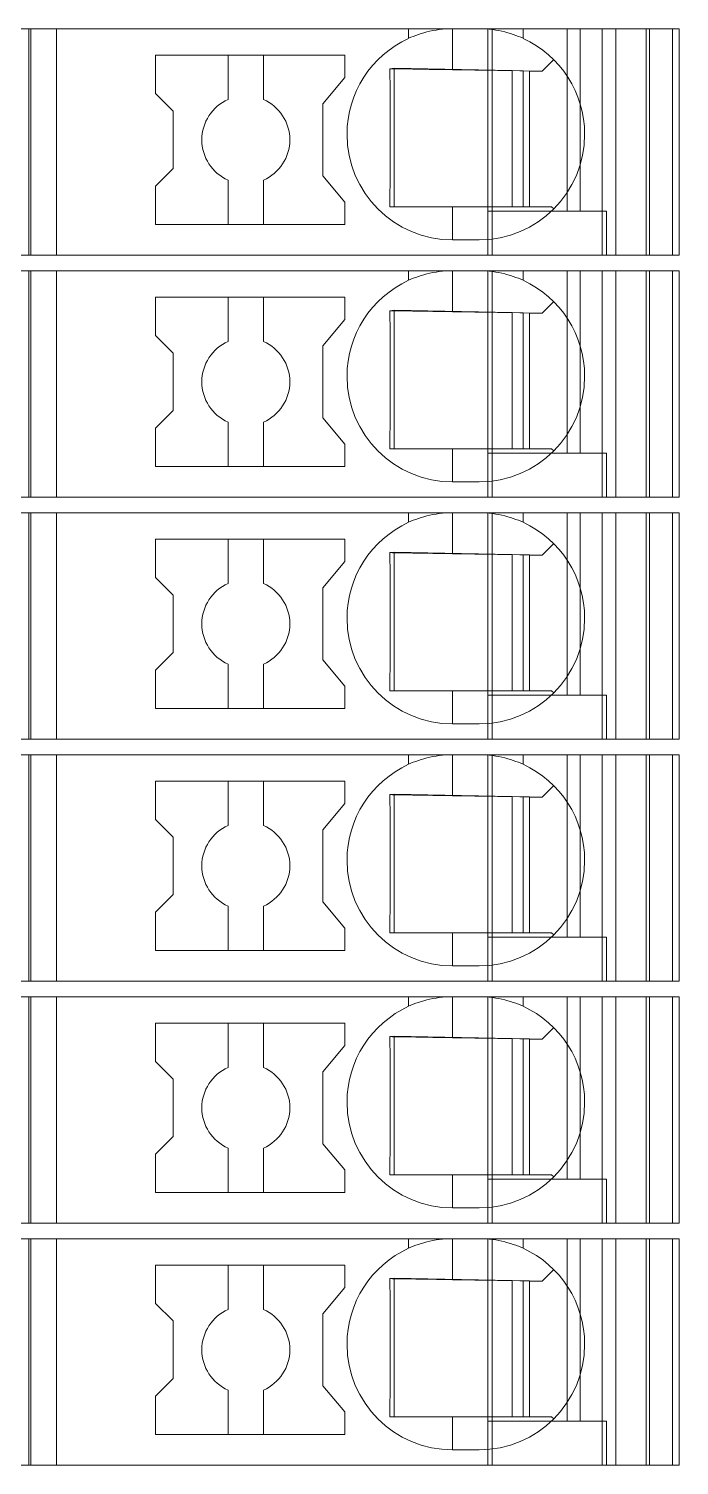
# Model space of a CAD drawing. Header units: millimetres. Extents: x 0 to 1680, y 0 to 1188.
# Drawn here: x 894.37 to 909.15, y 269.85 to 302.5 of the extents above; entities that cross this region are included whole.
import ezdxf
from ezdxf.enums import TextEntityAlignment as Align

# ---------------------------------------------------------------- set-up
doc = ezdxf.new("R2010")
doc.units = ezdxf.units.MM
for name, color, linetype, lineweight in [('EPLAN309', 5, 'Continuous', 5), ('EPLAN493', 5, 'Continuous', 5), ('MAIN-1', 7, 'Continuous', 5), ('MAIN-2', 7, 'Continuous', 5)]:
    doc.layers.add(name, color=color, linetype=linetype, lineweight=lineweight)
doc.styles.add('Tahoma', font='')
doc.styles.get('Tahoma').set_extended_font_data('Tahoma')

# ---------------------------------------------------------------- blocks, each defined once
blk = doc.blocks.new('EPLSYM_LibrarySPECIAL_Symbol12_Variant0_Placement8_18')
at = {"layer": 'EPLAN309', "lineweight": 13, "ltscale": 16}
blk.add_lwpolyline([(0, -5.15), (68.15, -5.15), (68.15, 0), (0, 0)], close=True, dxfattribs=at)
at = {"layer": 'EPLAN493', "color": 5, "style": 'Tahoma'}
blk.add_attdef('17_20450', text='', height=2.3478, dxfattribs=at).set_placement((0, -21.83478), align=Align.MIDDLE_RIGHT)
blk = doc.blocks.new('EPLSYM_LibrarySPECIAL_Symbol12_Variant0_Placement8_19')
at = {"layer": 'EPLAN309', "lineweight": 13, "ltscale": 16}
blk.add_lwpolyline([(0, -5.15), (68.15, -5.15), (68.15, 0), (0, 0)], close=True, dxfattribs=at)
at = {"layer": 'EPLAN493', "color": 5, "style": 'Tahoma'}
blk.add_attdef('17_20450', text='', height=2.3478, dxfattribs=at).set_placement((0, -21.83478), align=Align.MIDDLE_RIGHT)
blk = doc.blocks.new('EPLSYM_LibrarySPECIAL_Symbol12_Variant0_Placement8_20')
at = {"layer": 'EPLAN309', "lineweight": 13, "ltscale": 16}
blk.add_lwpolyline([(0, -5.15), (68.15, -5.15), (68.15, 0), (0, 0)], close=True, dxfattribs=at)
at = {"layer": 'EPLAN493', "color": 5, "style": 'Tahoma'}
blk.add_attdef('17_20450', text='', height=2.3478, dxfattribs=at).set_placement((0, -21.83478), align=Align.MIDDLE_RIGHT)
blk = doc.blocks.new('EPLSYM_LibrarySPECIAL_Symbol12_Variant0_Placement8_21')
at = {"layer": 'EPLAN309', "lineweight": 13, "ltscale": 16}
blk.add_lwpolyline([(0, -5.15), (68.15, -5.15), (68.15, 0), (0, 0)], close=True, dxfattribs=at)
at = {"layer": 'EPLAN493', "color": 5, "style": 'Tahoma'}
blk.add_attdef('17_20450', text='', height=2.3478, dxfattribs=at).set_placement((0, -21.83478), align=Align.MIDDLE_RIGHT)
blk = doc.blocks.new('EPLSYM_LibrarySPECIAL_Symbol12_Variant0_Placement8_22')
at = {"layer": 'EPLAN309', "lineweight": 13, "ltscale": 16}
blk.add_lwpolyline([(0, -5.15), (68.15, -5.15), (68.15, 0), (0, 0)], close=True, dxfattribs=at)
at = {"layer": 'EPLAN493', "color": 5, "style": 'Tahoma'}
blk.add_attdef('17_20450', text='', height=2.3478, dxfattribs=at).set_placement((0, -21.83478), align=Align.MIDDLE_RIGHT)
blk = doc.blocks.new('EPLSYM_LibrarySPECIAL_Symbol12_Variant0_Placement8_23')
at = {"layer": 'EPLAN309', "lineweight": 13, "ltscale": 16}
blk.add_lwpolyline([(0, -5.15), (68.15, -5.15), (68.15, 0), (0, 0)], close=True, dxfattribs=at)
at = {"layer": 'EPLAN493', "color": 5, "style": 'Tahoma'}
blk.add_attdef('17_20450', text='', height=2.3478, dxfattribs=at).set_placement((0, -21.83478), align=Align.MIDDLE_RIGHT)

msp = doc.modelspace()

# ---------------------------------------------------------------- linework, layer by layer
at = {"layer": 'MAIN-1'}
for p, q in [((895, 302.5), (894.367, 302.5)), ((894.367, 297.35), (894.367, 302.5)), ((895, 302.5), (903, 302.5)), ((895, 297.35), (895, 302.5)), ((903, 302.5), (904, 302.5)), ((903, 302.282), (903, 302.5)), ((903.163, 302.349), (903.106, 302.327)), ((903.222, 302.37), (903.163, 302.349)), ((903.283, 302.39), (903.222, 302.37)), ((903.347, 302.409), (903.283, 302.39)), ((903.413, 302.427), (903.347, 302.409)), ((903.481, 302.443), (903.413, 302.427)), ((903.551, 302.458), (903.481, 302.443)), ((903.622, 302.47), (903.551, 302.458)), ((903.696, 302.481), (903.622, 302.47)), ((903.771, 302.489), (903.696, 302.481)), ((903.847, 302.495), (903.771, 302.489)), ((903.923, 302.499), (903.847, 302.495)), ((904, 302.5), (903.923, 302.499)), ((904, 301.568), (904, 302.5)), ((904, 302.5), (904.6, 302.5)), ((904.6, 302.5), (904.677, 302.499)), ((905.6, 302.5), (904.6, 302.5)), ((904.677, 302.499), (904.753, 302.495)), ((904.753, 302.495), (904.829, 302.489)), ((904.829, 302.489), (904.904, 302.481)), ((904.904, 302.481), (904.978, 302.47)), ((904.978, 302.47), (905.049, 302.458)), ((905.049, 302.458), (905.119, 302.443)), ((905.119, 302.443), (905.187, 302.427)), ((905.187, 302.427), (905.253, 302.409)), ((905.253, 302.409), (905.317, 302.39)), ((905.317, 302.39), (905.378, 302.37)), ((905.378, 302.37), (905.437, 302.349)), ((905.437, 302.349), (905.494, 302.327)), ((905.6, 302.5), (909, 302.5)), ((905.6, 302.282), (905.6, 302.5)), ((909, 297.35), (909, 302.5)), ((903.052, 302.305), (903, 302.282)), ((903.106, 302.327), (903.052, 302.305)), ((905.494, 302.327), (905.548, 302.305)), ((905.548, 302.305), (905.6, 302.282)), ((897.25, 301.9), (897.25, 301.029)), ((897.25, 301.9), (901.55, 301.9)), ((898.9, 301.9), (898.9, 300.892)), ((899.7, 300.892), (899.7, 301.9)), ((901.55, 301.389), (901.55, 301.9)), ((906.033, 301.533), (906.297, 301.797)), ((901.05, 300.793), (901.55, 301.389)), ((902.574, 301.592), (902.574, 301.522)), ((902.635, 301.591), (902.574, 301.592)), ((902.574, 301.522), (902.575, 301.45)), ((902.575, 301.45), (902.576, 301.377)), ((902.576, 301.377), (902.577, 301.303)), ((902.696, 301.59), (902.635, 301.591)), ((902.671, 301.591), (902.671, 298.45)), ((902.759, 301.589), (902.696, 301.59)), ((902.822, 301.588), (902.759, 301.589)), ((902.887, 301.587), (902.822, 301.588)), ((902.953, 301.586), (902.887, 301.587)), ((903.021, 301.585), (902.953, 301.586)), ((903.09, 301.584), (903.021, 301.585)), ((903.16, 301.582), (903.09, 301.584)), ((903.233, 301.581), (903.16, 301.582)), ((903.307, 301.58), (903.233, 301.581)), ((903.385, 301.579), (903.307, 301.58)), ((903.464, 301.577), (903.385, 301.579)), ((903.547, 301.576), (903.464, 301.577)), ((903.632, 301.575), (903.547, 301.576)), ((903.72, 301.573), (903.632, 301.575)), ((903.812, 301.571), (903.72, 301.573)), ((903.905, 301.57), (903.812, 301.571)), ((904, 301.568), (903.905, 301.57)), ((904, 301.568), (906.033, 301.533)), ((905.35, 301.545), (905.35, 298.45)), ((905.6, 298.45), (905.6, 301.54)), ((905.75, 301.538), (905.75, 298.45)), ((902.577, 301.303), (902.577, 301.227)), ((902.577, 301.227), (902.578, 301.149)), ((902.578, 301.149), (902.579, 301.07)), ((902.579, 301.07), (902.58, 300.988)), ((897.65, 300.629), (897.25, 301.029)), ((901.05, 300.793), (901.05, 299.157)), ((902.58, 300.988), (902.58, 300.904)), ((902.58, 300.904), (902.581, 300.817)), ((902.581, 300.817), (902.581, 300.726)), ((902.581, 300.726), (902.582, 300.632)), ((897.65, 300.629), (897.65, 299.321)), ((902.582, 300.632), (902.582, 300.534)), ((902.582, 300.534), (902.583, 300.431)), ((902.583, 300.431), (902.583, 300.324)), ((902.583, 300.324), (902.583, 300.213)), ((902.583, 300.213), (902.583, 300.1)), ((902.583, 300.1), (902.583, 299.979)), ((902.583, 299.747), (902.582, 299.638)), ((902.583, 299.979), (902.583, 299.861)), ((902.583, 299.861), (902.583, 299.747)), ((902.582, 299.534), (902.581, 299.434)), ((902.581, 299.434), (902.581, 299.339)), ((902.582, 299.638), (902.582, 299.534)), ((897.65, 299.321), (897.25, 298.921)), ((901.05, 299.157), (901.55, 298.561)), ((902.579, 299.159), (902.578, 299.073)), ((902.58, 299.248), (902.579, 299.159)), ((902.581, 299.339), (902.58, 299.248)), ((897.25, 298.921), (897.25, 298.05)), ((898.9, 299.058), (898.9, 298.05)), ((899.7, 299.058), (899.7, 298.05)), ((902.575, 298.75), (902.574, 298.674)), ((902.576, 298.829), (902.575, 298.75)), ((902.577, 298.908), (902.576, 298.829)), ((902.578, 298.99), (902.577, 298.908)), ((902.578, 299.073), (902.578, 298.99)), ((901.55, 298.05), (901.55, 298.561)), ((902.573, 298.524), (902.572, 298.45)), ((902.572, 298.45), (902.633, 298.45)), ((902.574, 298.598), (902.573, 298.524)), ((902.574, 298.674), (902.574, 298.598)), ((902.633, 298.45), (902.695, 298.45)), ((902.695, 298.45), (902.759, 298.45)), ((902.759, 298.45), (902.823, 298.45)), ((902.823, 298.45), (902.889, 298.45)), ((902.889, 298.45), (902.955, 298.45)), ((902.955, 298.45), (903.024, 298.45)), ((903.024, 298.45), (903.093, 298.45)), ((903.093, 298.45), (903.165, 298.45)), ((903.165, 298.45), (903.239, 298.45)), ((903.239, 298.45), (903.314, 298.45)), ((903.314, 298.45), (903.392, 298.45)), ((903.392, 298.45), (903.472, 298.45)), ((903.472, 298.45), (903.555, 298.45)), ((903.555, 298.45), (903.64, 298.45)), ((903.64, 298.45), (903.727, 298.45)), ((903.727, 298.45), (903.817, 298.45)), ((903.817, 298.45), (903.908, 298.45)), ((903.908, 298.45), (904, 298.45)), ((904, 298.45), (904, 297.7)), ((904, 298.45), (906.25, 298.45)), ((906.297, 298.403), (906.25, 298.45)), ((901.55, 298.05), (897.25, 298.05)), ((904.6, 297.7), (904, 297.7)), ((895, 297.35), (894.367, 297.35)), ((895, 297.35), (909, 297.35)), ((907.5, 297.35), (907.5, 297.35)), ((895, 297), (894.367, 297)), ((894.367, 291.85), (894.367, 297)), ((895, 297), (903, 297)), ((895, 291.85), (895, 297)), ((903, 297), (904, 297)), ((903, 296.782), (903, 297)), ((903.052, 296.805), (903, 296.782)), ((903.106, 296.827), (903.052, 296.805)), ((903.163, 296.849), (903.106, 296.827)), ((903.222, 296.87), (903.163, 296.849)), ((903.283, 296.89), (903.222, 296.87)), ((903.347, 296.909), (903.283, 296.89)), ((903.413, 296.927), (903.347, 296.909)), ((903.481, 296.943), (903.413, 296.927)), ((903.551, 296.958), (903.481, 296.943)), ((903.622, 296.97), (903.551, 296.958)), ((903.696, 296.981), (903.622, 296.97)), ((903.771, 296.989), (903.696, 296.981)), ((903.847, 296.995), (903.771, 296.989)), ((903.923, 296.999), (903.847, 296.995)), ((904, 297), (903.923, 296.999)), ((904, 296.068), (904, 297)), ((904, 297), (904.6, 297)), ((904.6, 297), (904.677, 296.999)), ((905.6, 297), (904.6, 297)), ((904.677, 296.999), (904.753, 296.995)), ((904.753, 296.995), (904.829, 296.989)), ((904.829, 296.989), (904.904, 296.981)), ((904.904, 296.981), (904.978, 296.97)), ((904.978, 296.97), (905.049, 296.958)), ((905.049, 296.958), (905.119, 296.943)), ((905.119, 296.943), (905.187, 296.927)), ((905.187, 296.927), (905.253, 296.909)), ((905.253, 296.909), (905.317, 296.89)), ((905.317, 296.89), (905.378, 296.87)), ((905.378, 296.87), (905.437, 296.849)), ((905.437, 296.849), (905.494, 296.827)), ((905.494, 296.827), (905.548, 296.805)), ((905.548, 296.805), (905.6, 296.782)), ((905.6, 297), (909, 297)), ((905.6, 296.782), (905.6, 297)), ((909, 291.85), (909, 297)), ((897.25, 296.4), (897.25, 295.529)), ((897.25, 296.4), (901.55, 296.4)), ((898.9, 296.4), (898.9, 295.392)), ((899.7, 295.392), (899.7, 296.4)), ((901.55, 295.889), (901.55, 296.4)), ((906.033, 296.033), (906.297, 296.297)), ((901.05, 295.293), (901.55, 295.889)), ((902.574, 296.092), (902.574, 296.022)), ((902.635, 296.091), (902.574, 296.092)), ((902.574, 296.022), (902.575, 295.95)), ((902.575, 295.95), (902.576, 295.877)), ((902.576, 295.877), (902.577, 295.803)), ((902.696, 296.09), (902.635, 296.091)), ((902.671, 296.091), (902.671, 292.95)), ((902.759, 296.089), (902.696, 296.09)), ((902.822, 296.088), (902.759, 296.089)), ((902.887, 296.087), (902.822, 296.088)), ((902.953, 296.086), (902.887, 296.087)), ((903.021, 296.085), (902.953, 296.086)), ((903.09, 296.084), (903.021, 296.085)), ((903.16, 296.082), (903.09, 296.084)), ((903.233, 296.081), (903.16, 296.082)), ((903.307, 296.08), (903.233, 296.081)), ((903.385, 296.079), (903.307, 296.08)), ((903.464, 296.077), (903.385, 296.079)), ((903.547, 296.076), (903.464, 296.077)), ((903.632, 296.075), (903.547, 296.076)), ((903.72, 296.073), (903.632, 296.075)), ((903.812, 296.071), (903.72, 296.073)), ((903.905, 296.07), (903.812, 296.071)), ((904, 296.068), (903.905, 296.07)), ((904, 296.068), (906.033, 296.033)), ((905.35, 296.045), (905.35, 292.95)), ((905.6, 292.95), (905.6, 296.04)), ((905.75, 296.038), (905.75, 292.95)), ((897.65, 295.129), (897.25, 295.529)), ((902.577, 295.803), (902.577, 295.727)), ((902.577, 295.727), (902.578, 295.649)), ((902.578, 295.649), (902.579, 295.57)), ((902.579, 295.57), (902.58, 295.488)), ((902.58, 295.488), (902.58, 295.404)), ((901.05, 295.293), (901.05, 293.657)), ((902.58, 295.404), (902.581, 295.317)), ((902.581, 295.317), (902.581, 295.226)), ((902.581, 295.226), (902.582, 295.132)), ((897.65, 295.129), (897.65, 293.821)), ((902.582, 295.132), (902.582, 295.034)), ((902.582, 295.034), (902.583, 294.931)), ((902.583, 294.931), (902.583, 294.824)), ((902.583, 294.824), (902.583, 294.713)), ((902.583, 294.713), (902.583, 294.6)), ((902.583, 294.6), (902.583, 294.479)), ((902.583, 294.247), (902.582, 294.138)), ((902.583, 294.479), (902.583, 294.361)), ((902.583, 294.361), (902.583, 294.247)), ((902.582, 294.034), (902.581, 293.934)), ((902.581, 293.934), (902.581, 293.839)), ((902.582, 294.138), (902.582, 294.034)), ((897.65, 293.821), (897.25, 293.421)), ((898.9, 293.558), (898.9, 292.55)), ((899.7, 293.558), (899.7, 292.55)), ((901.05, 293.657), (901.55, 293.061)), ((902.579, 293.659), (902.578, 293.573)), ((902.578, 293.573), (902.578, 293.49)), ((902.58, 293.748), (902.579, 293.659)), ((902.581, 293.839), (902.58, 293.748)), ((897.25, 293.421), (897.25, 292.55)), ((902.575, 293.25), (902.574, 293.174)), ((902.576, 293.329), (902.575, 293.25)), ((902.577, 293.408), (902.576, 293.329)), ((902.578, 293.49), (902.577, 293.408)), ((901.55, 292.55), (901.55, 293.061)), ((902.573, 293.024), (902.572, 292.95)), ((902.572, 292.95), (902.633, 292.95)), ((902.574, 293.098), (902.573, 293.024)), ((902.574, 293.174), (902.574, 293.098)), ((902.633, 292.95), (902.695, 292.95)), ((902.695, 292.95), (902.759, 292.95)), ((902.759, 292.95), (902.823, 292.95)), ((902.823, 292.95), (902.889, 292.95)), ((902.889, 292.95), (902.955, 292.95)), ((902.955, 292.95), (903.024, 292.95)), ((903.024, 292.95), (903.093, 292.95)), ((903.093, 292.95), (903.165, 292.95)), ((903.165, 292.95), (903.239, 292.95)), ((903.239, 292.95), (903.314, 292.95)), ((903.314, 292.95), (903.392, 292.95)), ((903.392, 292.95), (903.472, 292.95)), ((903.472, 292.95), (903.555, 292.95)), ((903.555, 292.95), (903.64, 292.95)), ((903.64, 292.95), (903.727, 292.95)), ((903.727, 292.95), (903.817, 292.95)), ((903.817, 292.95), (903.908, 292.95)), ((903.908, 292.95), (904, 292.95)), ((904, 292.95), (904, 292.2)), ((904, 292.95), (906.25, 292.95)), ((906.297, 292.903), (906.25, 292.95)), ((901.55, 292.55), (897.25, 292.55)), ((904.6, 292.2), (904, 292.2)), ((895, 291.85), (894.367, 291.85)), ((895, 291.85), (909, 291.85)), ((907.5, 291.85), (907.5, 291.85)), ((895, 291.5), (894.367, 291.5)), ((894.367, 286.35), (894.367, 291.5)), ((895, 291.5), (903, 291.5)), ((895, 286.35), (895, 291.5)), ((903, 291.5), (904, 291.5)), ((903, 291.282), (903, 291.5)), ((903.052, 291.305), (903, 291.282)), ((903.106, 291.327), (903.052, 291.305)), ((903.163, 291.349), (903.106, 291.327)), ((903.222, 291.37), (903.163, 291.349)), ((903.283, 291.39), (903.222, 291.37)), ((903.347, 291.409), (903.283, 291.39)), ((903.413, 291.427), (903.347, 291.409)), ((903.481, 291.443), (903.413, 291.427)), ((903.551, 291.458), (903.481, 291.443)), ((903.622, 291.47), (903.551, 291.458)), ((903.696, 291.481), (903.622, 291.47)), ((903.771, 291.489), (903.696, 291.481)), ((903.847, 291.495), (903.771, 291.489)), ((903.923, 291.499), (903.847, 291.495)), ((904, 291.5), (903.923, 291.499)), ((904, 290.568), (904, 291.5)), ((904, 291.5), (904.6, 291.5)), ((904.6, 291.5), (904.677, 291.499)), ((905.6, 291.5), (904.6, 291.5)), ((904.677, 291.499), (904.753, 291.495)), ((904.753, 291.495), (904.829, 291.489)), ((904.829, 291.489), (904.904, 291.481)), ((904.904, 291.481), (904.978, 291.47)), ((904.978, 291.47), (905.049, 291.458)), ((905.049, 291.458), (905.119, 291.443)), ((905.119, 291.443), (905.187, 291.427)), ((905.187, 291.427), (905.253, 291.409)), ((905.253, 291.409), (905.317, 291.39)), ((905.317, 291.39), (905.378, 291.37)), ((905.378, 291.37), (905.437, 291.349)), ((905.437, 291.349), (905.494, 291.327)), ((905.494, 291.327), (905.548, 291.305)), ((905.548, 291.305), (905.6, 291.282)), ((905.6, 291.5), (909, 291.5)), ((905.6, 291.282), (905.6, 291.5)), ((909, 286.35), (909, 291.5)), ((897.25, 290.9), (897.25, 290.029)), ((897.25, 290.9), (901.55, 290.9)), ((898.9, 290.9), (898.9, 289.892)), ((899.7, 289.892), (899.7, 290.9)), ((901.55, 290.389), (901.55, 290.9)), ((902.574, 290.592), (902.574, 290.522)), ((902.635, 290.591), (902.574, 290.592)), ((902.696, 290.59), (902.635, 290.591)), ((902.671, 290.591), (902.671, 287.45)), ((902.759, 290.589), (902.696, 290.59)), ((902.822, 290.588), (902.759, 290.589)), ((902.887, 290.587), (902.822, 290.588)), ((902.953, 290.586), (902.887, 290.587)), ((903.021, 290.585), (902.953, 290.586)), ((906.033, 290.533), (906.297, 290.797)), ((901.05, 289.793), (901.55, 290.389)), ((902.574, 290.522), (902.575, 290.45)), ((902.575, 290.45), (902.576, 290.377)), ((902.576, 290.377), (902.577, 290.303)), ((902.577, 290.303), (902.577, 290.227)), ((903.09, 290.584), (903.021, 290.585)), ((903.16, 290.582), (903.09, 290.584)), ((903.233, 290.581), (903.16, 290.582)), ((903.307, 290.58), (903.233, 290.581)), ((903.385, 290.579), (903.307, 290.58)), ((903.464, 290.577), (903.385, 290.579)), ((903.547, 290.576), (903.464, 290.577)), ((903.632, 290.575), (903.547, 290.576)), ((903.72, 290.573), (903.632, 290.575)), ((903.812, 290.571), (903.72, 290.573)), ((903.905, 290.57), (903.812, 290.571)), ((904, 290.568), (903.905, 290.57)), ((904, 290.568), (906.033, 290.533)), ((905.35, 290.545), (905.35, 287.45)), ((905.6, 287.45), (905.6, 290.54)), ((905.75, 290.538), (905.75, 287.45)), ((897.65, 289.629), (897.25, 290.029)), ((902.577, 290.227), (902.578, 290.149)), ((902.578, 290.149), (902.579, 290.07)), ((902.579, 290.07), (902.58, 289.988)), ((902.58, 289.988), (902.58, 289.904)), ((897.65, 289.629), (897.65, 288.321)), ((901.05, 289.793), (901.05, 288.157)), ((902.58, 289.904), (902.581, 289.817)), ((902.581, 289.817), (902.581, 289.726)), ((902.581, 289.726), (902.582, 289.632)), ((902.582, 289.632), (902.582, 289.534)), ((902.582, 289.534), (902.583, 289.431)), ((902.583, 289.431), (902.583, 289.324)), ((902.583, 289.324), (902.583, 289.213)), ((902.583, 289.213), (902.583, 289.1)), ((902.583, 289.1), (902.583, 288.979)), ((902.583, 288.979), (902.583, 288.861)), ((902.583, 288.747), (902.582, 288.638)), ((902.582, 288.638), (902.582, 288.534)), ((902.583, 288.861), (902.583, 288.747)), ((897.65, 288.321), (897.25, 287.921)), ((902.581, 288.339), (902.58, 288.248)), ((902.582, 288.534), (902.581, 288.434)), ((902.581, 288.434), (902.581, 288.339)), ((898.9, 288.058), (898.9, 287.05)), ((899.7, 288.058), (899.7, 287.05)), ((901.05, 288.157), (901.55, 287.561)), ((902.578, 287.99), (902.577, 287.908)), ((902.579, 288.159), (902.578, 288.073)), ((902.578, 288.073), (902.578, 287.99)), ((902.58, 288.248), (902.579, 288.159)), ((897.25, 287.921), (897.25, 287.05)), ((902.575, 287.75), (902.574, 287.674)), ((902.574, 287.674), (902.574, 287.598)), ((902.576, 287.829), (902.575, 287.75)), ((902.577, 287.908), (902.576, 287.829)), ((901.55, 287.05), (901.55, 287.561)), ((902.573, 287.524), (902.572, 287.45)), ((902.572, 287.45), (902.633, 287.45)), ((902.574, 287.598), (902.573, 287.524)), ((902.633, 287.45), (902.695, 287.45)), ((902.695, 287.45), (902.759, 287.45)), ((902.759, 287.45), (902.823, 287.45)), ((902.823, 287.45), (902.889, 287.45)), ((902.889, 287.45), (902.955, 287.45)), ((902.955, 287.45), (903.024, 287.45)), ((903.024, 287.45), (903.093, 287.45)), ((903.093, 287.45), (903.165, 287.45)), ((903.165, 287.45), (903.239, 287.45)), ((903.239, 287.45), (903.314, 287.45)), ((903.314, 287.45), (903.392, 287.45)), ((903.392, 287.45), (903.472, 287.45)), ((903.472, 287.45), (903.555, 287.45)), ((903.555, 287.45), (903.64, 287.45)), ((903.64, 287.45), (903.727, 287.45)), ((903.727, 287.45), (903.817, 287.45)), ((903.817, 287.45), (903.908, 287.45)), ((903.908, 287.45), (904, 287.45)), ((904, 287.45), (904, 286.7)), ((904, 287.45), (906.25, 287.45)), ((906.297, 287.403), (906.25, 287.45)), ((901.55, 287.05), (897.25, 287.05)), ((904.6, 286.7), (904, 286.7)), ((895, 286.35), (894.367, 286.35)), ((895, 286.35), (909, 286.35)), ((907.5, 286.35), (907.5, 286.35)), ((895, 286), (894.367, 286)), ((894.367, 280.85), (894.367, 286)), ((895, 286), (903, 286)), ((895, 280.85), (895, 286)), ((903, 286), (904, 286)), ((903, 285.782), (903, 286)), ((903.052, 285.805), (903, 285.782)), ((903.106, 285.827), (903.052, 285.805)), ((903.163, 285.849), (903.106, 285.827)), ((903.222, 285.87), (903.163, 285.849)), ((903.283, 285.89), (903.222, 285.87)), ((903.347, 285.909), (903.283, 285.89)), ((903.413, 285.927), (903.347, 285.909)), ((903.481, 285.943), (903.413, 285.927)), ((903.551, 285.958), (903.481, 285.943)), ((903.622, 285.97), (903.551, 285.958)), ((903.696, 285.981), (903.622, 285.97)), ((903.771, 285.989), (903.696, 285.981)), ((903.847, 285.995), (903.771, 285.989)), ((903.923, 285.999), (903.847, 285.995)), ((904, 286), (903.923, 285.999)), ((904, 285.068), (904, 286)), ((904, 286), (904.6, 286)), ((904.6, 286), (904.677, 285.999)), ((905.6, 286), (904.6, 286)), ((904.677, 285.999), (904.753, 285.995)), ((904.753, 285.995), (904.829, 285.989)), ((904.829, 285.989), (904.904, 285.981)), ((904.904, 285.981), (904.978, 285.97)), ((904.978, 285.97), (905.049, 285.958)), ((905.049, 285.958), (905.119, 285.943)), ((905.119, 285.943), (905.187, 285.927)), ((905.187, 285.927), (905.253, 285.909)), ((905.253, 285.909), (905.317, 285.89)), ((905.317, 285.89), (905.378, 285.87)), ((905.378, 285.87), (905.437, 285.849)), ((905.437, 285.849), (905.494, 285.827)), ((905.494, 285.827), (905.548, 285.805)), ((905.548, 285.805), (905.6, 285.782)), ((905.6, 286), (909, 286)), ((905.6, 285.782), (905.6, 286)), ((909, 280.85), (909, 286)), ((897.25, 285.4), (897.25, 284.529)), ((897.25, 285.4), (901.55, 285.4)), ((898.9, 285.4), (898.9, 284.392)), ((899.7, 284.392), (899.7, 285.4)), ((901.55, 284.889), (901.55, 285.4)), ((902.574, 285.092), (902.574, 285.022)), ((902.635, 285.091), (902.574, 285.092)), ((902.696, 285.09), (902.635, 285.091)), ((902.671, 285.091), (902.671, 281.95)), ((902.759, 285.089), (902.696, 285.09)), ((902.822, 285.088), (902.759, 285.089)), ((902.887, 285.087), (902.822, 285.088)), ((902.953, 285.086), (902.887, 285.087)), ((903.021, 285.085), (902.953, 285.086)), ((903.09, 285.084), (903.021, 285.085)), ((903.16, 285.082), (903.09, 285.084)), ((903.233, 285.081), (903.16, 285.082)), ((903.307, 285.08), (903.233, 285.081)), ((903.385, 285.079), (903.307, 285.08)), ((903.464, 285.077), (903.385, 285.079)), ((903.547, 285.076), (903.464, 285.077)), ((903.632, 285.075), (903.547, 285.076)), ((903.72, 285.073), (903.632, 285.075)), ((903.812, 285.071), (903.72, 285.073)), ((903.905, 285.07), (903.812, 285.071)), ((904, 285.068), (903.905, 285.07)), ((904, 285.068), (906.033, 285.033)), ((905.35, 285.045), (905.35, 281.95)), ((905.6, 281.95), (905.6, 285.04)), ((905.75, 285.038), (905.75, 281.95)), ((906.033, 285.033), (906.297, 285.297)), ((901.05, 284.293), (901.55, 284.889)), ((902.574, 285.022), (902.575, 284.95)), ((902.575, 284.95), (902.576, 284.877)), ((902.576, 284.877), (902.577, 284.803)), ((902.577, 284.803), (902.577, 284.727)), ((902.577, 284.727), (902.578, 284.649)), ((897.65, 284.129), (897.25, 284.529)), ((902.578, 284.649), (902.579, 284.57)), ((902.579, 284.57), (902.58, 284.488)), ((902.58, 284.488), (902.58, 284.404)), ((902.58, 284.404), (902.581, 284.317)), ((897.65, 284.129), (897.65, 282.821)), ((901.05, 284.293), (901.05, 282.657)), ((902.581, 284.317), (902.581, 284.226)), ((902.581, 284.226), (902.582, 284.132)), ((902.582, 284.132), (902.582, 284.034)), ((902.582, 284.034), (902.583, 283.931)), ((902.583, 283.931), (902.583, 283.824)), ((902.583, 283.824), (902.583, 283.713)), ((902.583, 283.713), (902.583, 283.6)), ((902.583, 283.6), (902.583, 283.479)), ((902.583, 283.479), (902.583, 283.361)), ((902.583, 283.247), (902.582, 283.138)), ((902.582, 283.138), (902.582, 283.034)), ((902.583, 283.361), (902.583, 283.247)), ((897.65, 282.821), (897.25, 282.421)), ((902.581, 282.839), (902.58, 282.748)), ((902.582, 283.034), (902.581, 282.934)), ((902.581, 282.934), (902.581, 282.839)), ((898.9, 282.558), (898.9, 281.55)), ((899.7, 282.558), (899.7, 281.55)), ((901.05, 282.657), (901.55, 282.061)), ((902.578, 282.49), (902.577, 282.408)), ((902.579, 282.659), (902.578, 282.573)), ((902.578, 282.573), (902.578, 282.49)), ((902.58, 282.748), (902.579, 282.659)), ((897.25, 282.421), (897.25, 281.55)), ((902.574, 282.098), (902.573, 282.024)), ((902.575, 282.25), (902.574, 282.174)), ((902.574, 282.174), (902.574, 282.098)), ((902.576, 282.329), (902.575, 282.25)), ((902.577, 282.408), (902.576, 282.329)), ((901.55, 281.55), (901.55, 282.061)), ((902.573, 282.024), (902.572, 281.95)), ((902.572, 281.95), (902.633, 281.95)), ((902.633, 281.95), (902.695, 281.95)), ((902.695, 281.95), (902.759, 281.95)), ((902.759, 281.95), (902.823, 281.95)), ((902.823, 281.95), (902.889, 281.95)), ((902.889, 281.95), (902.955, 281.95)), ((902.955, 281.95), (903.024, 281.95)), ((903.024, 281.95), (903.093, 281.95)), ((903.093, 281.95), (903.165, 281.95)), ((903.165, 281.95), (903.239, 281.95)), ((903.239, 281.95), (903.314, 281.95)), ((903.314, 281.95), (903.392, 281.95)), ((903.392, 281.95), (903.472, 281.95)), ((903.472, 281.95), (903.555, 281.95)), ((903.555, 281.95), (903.64, 281.95)), ((903.64, 281.95), (903.727, 281.95)), ((903.727, 281.95), (903.817, 281.95)), ((903.817, 281.95), (903.908, 281.95)), ((903.908, 281.95), (904, 281.95)), ((904, 281.95), (904, 281.2)), ((904, 281.95), (906.25, 281.95)), ((906.297, 281.903), (906.25, 281.95)), ((901.55, 281.55), (897.25, 281.55)), ((904.6, 281.2), (904, 281.2)), ((895, 280.85), (894.367, 280.85)), ((895, 280.85), (909, 280.85)), ((907.5, 280.85), (907.5, 280.85)), ((895, 280.5), (894.367, 280.5)), ((894.367, 275.35), (894.367, 280.5)), ((895, 280.5), (903, 280.5)), ((895, 275.35), (895, 280.5)), ((903, 280.5), (904, 280.5)), ((903, 280.282), (903, 280.5)), ((903.622, 280.47), (903.551, 280.458)), ((903.696, 280.481), (903.622, 280.47)), ((903.771, 280.489), (903.696, 280.481)), ((903.847, 280.495), (903.771, 280.489)), ((903.923, 280.499), (903.847, 280.495)), ((904, 280.5), (903.923, 280.499)), ((904, 279.568), (904, 280.5)), ((904, 280.5), (904.6, 280.5)), ((904.6, 280.5), (904.677, 280.499)), ((905.6, 280.5), (904.6, 280.5)), ((904.677, 280.499), (904.753, 280.495)), ((904.753, 280.495), (904.829, 280.489)), ((904.829, 280.489), (904.904, 280.481)), ((904.904, 280.481), (904.978, 280.47)), ((904.978, 280.47), (905.049, 280.458)), ((905.6, 280.5), (909, 280.5)), ((905.6, 280.282), (905.6, 280.5)), ((909, 275.35), (909, 280.5)), ((903.052, 280.305), (903, 280.282)), ((903.106, 280.327), (903.052, 280.305)), ((903.163, 280.349), (903.106, 280.327)), ((903.222, 280.37), (903.163, 280.349)), ((903.283, 280.39), (903.222, 280.37)), ((903.347, 280.409), (903.283, 280.39)), ((903.413, 280.427), (903.347, 280.409)), ((903.481, 280.443), (903.413, 280.427)), ((903.551, 280.458), (903.481, 280.443)), ((905.049, 280.458), (905.119, 280.443)), ((905.119, 280.443), (905.187, 280.427)), ((905.187, 280.427), (905.253, 280.409)), ((905.253, 280.409), (905.317, 280.39)), ((905.317, 280.39), (905.378, 280.37)), ((905.378, 280.37), (905.437, 280.349)), ((905.437, 280.349), (905.494, 280.327)), ((905.494, 280.327), (905.548, 280.305)), ((905.548, 280.305), (905.6, 280.282)), ((897.25, 279.9), (897.25, 279.029)), ((897.25, 279.9), (901.55, 279.9)), ((898.9, 279.9), (898.9, 278.892)), ((899.7, 278.892), (899.7, 279.9)), ((901.55, 279.389), (901.55, 279.9)), ((902.574, 279.592), (902.574, 279.522)), ((902.635, 279.591), (902.574, 279.592)), ((902.574, 279.522), (902.575, 279.45)), ((902.696, 279.59), (902.635, 279.591)), ((902.671, 279.591), (902.671, 276.45)), ((902.759, 279.589), (902.696, 279.59)), ((902.822, 279.588), (902.759, 279.589)), ((902.887, 279.587), (902.822, 279.588)), ((902.953, 279.586), (902.887, 279.587)), ((903.021, 279.585), (902.953, 279.586)), ((903.09, 279.584), (903.021, 279.585)), ((903.16, 279.582), (903.09, 279.584)), ((903.233, 279.581), (903.16, 279.582)), ((903.307, 279.58), (903.233, 279.581)), ((903.385, 279.579), (903.307, 279.58)), ((903.464, 279.577), (903.385, 279.579)), ((903.547, 279.576), (903.464, 279.577)), ((903.632, 279.575), (903.547, 279.576)), ((903.72, 279.573), (903.632, 279.575)), ((903.812, 279.571), (903.72, 279.573)), ((903.905, 279.57), (903.812, 279.571)), ((904, 279.568), (903.905, 279.57)), ((904, 279.568), (906.033, 279.533)), ((905.35, 279.545), (905.35, 276.45)), ((905.6, 276.45), (905.6, 279.54)), ((905.75, 279.538), (905.75, 276.45)), ((906.033, 279.533), (906.297, 279.797)), ((901.05, 278.793), (901.55, 279.389)), ((902.575, 279.45), (902.576, 279.377)), ((902.576, 279.377), (902.577, 279.303)), ((902.577, 279.303), (902.577, 279.227)), ((902.577, 279.227), (902.578, 279.149)), ((897.65, 278.629), (897.25, 279.029)), ((902.578, 279.149), (902.579, 279.07)), ((902.579, 279.07), (902.58, 278.988)), ((902.58, 278.988), (902.58, 278.904)), ((902.58, 278.904), (902.581, 278.817)), ((897.65, 278.629), (897.65, 277.321)), ((901.05, 278.793), (901.05, 277.157)), ((902.581, 278.817), (902.581, 278.726)), ((902.581, 278.726), (902.582, 278.632)), ((902.582, 278.632), (902.582, 278.534)), ((902.582, 278.534), (902.583, 278.431)), ((902.583, 278.431), (902.583, 278.324)), ((902.583, 278.324), (902.583, 278.213)), ((902.583, 278.213), (902.583, 278.1)), ((902.583, 278.1), (902.583, 277.979)), ((902.583, 277.979), (902.583, 277.861)), ((902.583, 277.861), (902.583, 277.747)), ((902.582, 277.534), (902.581, 277.434)), ((902.583, 277.747), (902.582, 277.638)), ((902.582, 277.638), (902.582, 277.534)), ((897.65, 277.321), (897.25, 276.921)), ((902.58, 277.248), (902.579, 277.159)), ((902.581, 277.339), (902.58, 277.248)), ((902.581, 277.434), (902.581, 277.339)), ((897.25, 276.921), (897.25, 276.05)), ((898.9, 277.058), (898.9, 276.05)), ((899.7, 277.058), (899.7, 276.05)), ((901.05, 277.157), (901.55, 276.561)), ((902.577, 276.908), (902.576, 276.829)), ((902.578, 276.99), (902.577, 276.908)), ((902.579, 277.159), (902.578, 277.073)), ((902.578, 277.073), (902.578, 276.99)), ((901.55, 276.05), (901.55, 276.561)), ((902.574, 276.598), (902.573, 276.524)), ((902.575, 276.75), (902.574, 276.674)), ((902.574, 276.674), (902.574, 276.598)), ((902.576, 276.829), (902.575, 276.75)), ((902.573, 276.524), (902.572, 276.45)), ((902.572, 276.45), (902.633, 276.45)), ((902.633, 276.45), (902.695, 276.45)), ((902.695, 276.45), (902.759, 276.45)), ((902.759, 276.45), (902.823, 276.45)), ((902.823, 276.45), (902.889, 276.45)), ((902.889, 276.45), (902.955, 276.45)), ((902.955, 276.45), (903.024, 276.45)), ((903.024, 276.45), (903.093, 276.45)), ((903.093, 276.45), (903.165, 276.45)), ((903.165, 276.45), (903.239, 276.45)), ((903.239, 276.45), (903.314, 276.45)), ((903.314, 276.45), (903.392, 276.45)), ((903.392, 276.45), (903.472, 276.45)), ((903.472, 276.45), (903.555, 276.45)), ((903.555, 276.45), (903.64, 276.45)), ((903.64, 276.45), (903.727, 276.45)), ((903.727, 276.45), (903.817, 276.45)), ((903.817, 276.45), (903.908, 276.45)), ((903.908, 276.45), (904, 276.45)), ((904, 276.45), (904, 275.7)), ((904, 276.45), (906.25, 276.45)), ((906.297, 276.403), (906.25, 276.45)), ((901.55, 276.05), (897.25, 276.05)), ((904.6, 275.7), (904, 275.7)), ((895, 275.35), (894.367, 275.35)), ((895, 275.35), (909, 275.35)), ((907.5, 275.35), (907.5, 275.35)), ((895, 275), (894.367, 275)), ((894.367, 269.85), (894.367, 275)), ((895, 275), (903, 275)), ((895, 269.85), (895, 275)), ((903, 275), (904, 275)), ((903, 274.782), (903, 275)), ((903.413, 274.927), (903.347, 274.909)), ((903.481, 274.943), (903.413, 274.927)), ((903.551, 274.958), (903.481, 274.943)), ((903.622, 274.97), (903.551, 274.958)), ((903.696, 274.981), (903.622, 274.97)), ((903.771, 274.989), (903.696, 274.981)), ((903.847, 274.995), (903.771, 274.989)), ((903.923, 274.999), (903.847, 274.995)), ((904, 275), (903.923, 274.999)), ((904, 274.068), (904, 275)), ((904, 275), (904.6, 275)), ((904.6, 275), (904.677, 274.999)), ((905.6, 275), (904.6, 275)), ((904.677, 274.999), (904.753, 274.995)), ((904.753, 274.995), (904.829, 274.989)), ((904.829, 274.989), (904.904, 274.981)), ((904.904, 274.981), (904.978, 274.97)), ((904.978, 274.97), (905.049, 274.958)), ((905.049, 274.958), (905.119, 274.943)), ((905.119, 274.943), (905.187, 274.927)), ((905.187, 274.927), (905.253, 274.909)), ((905.6, 275), (909, 275)), ((905.6, 274.782), (905.6, 275)), ((909, 269.85), (909, 275)), ((903.052, 274.805), (903, 274.782)), ((903.106, 274.827), (903.052, 274.805)), ((903.163, 274.849), (903.106, 274.827)), ((903.222, 274.87), (903.163, 274.849)), ((903.283, 274.89), (903.222, 274.87)), ((903.347, 274.909), (903.283, 274.89)), ((905.253, 274.909), (905.317, 274.89)), ((905.317, 274.89), (905.378, 274.87)), ((905.378, 274.87), (905.437, 274.849)), ((905.437, 274.849), (905.494, 274.827)), ((905.494, 274.827), (905.548, 274.805)), ((905.548, 274.805), (905.6, 274.782)), ((897.25, 274.4), (897.25, 273.529)), ((897.25, 274.4), (901.55, 274.4)), ((898.9, 274.4), (898.9, 273.392)), ((899.7, 273.392), (899.7, 274.4)), ((901.55, 273.889), (901.55, 274.4)), ((906.033, 274.033), (906.297, 274.297)), ((902.574, 274.092), (902.574, 274.022)), ((902.635, 274.091), (902.574, 274.092)), ((902.574, 274.022), (902.575, 273.95)), ((902.575, 273.95), (902.576, 273.877)), ((902.696, 274.09), (902.635, 274.091)), ((902.671, 274.091), (902.671, 270.95)), ((902.759, 274.089), (902.696, 274.09)), ((902.822, 274.088), (902.759, 274.089)), ((902.887, 274.087), (902.822, 274.088)), ((902.953, 274.086), (902.887, 274.087)), ((903.021, 274.085), (902.953, 274.086)), ((903.09, 274.084), (903.021, 274.085)), ((903.16, 274.082), (903.09, 274.084)), ((903.233, 274.081), (903.16, 274.082)), ((903.307, 274.08), (903.233, 274.081)), ((903.385, 274.079), (903.307, 274.08)), ((903.464, 274.077), (903.385, 274.079)), ((903.547, 274.076), (903.464, 274.077)), ((903.632, 274.075), (903.547, 274.076)), ((903.72, 274.073), (903.632, 274.075)), ((903.812, 274.071), (903.72, 274.073)), ((903.905, 274.07), (903.812, 274.071)), ((904, 274.068), (903.905, 274.07)), ((904, 274.068), (906.033, 274.033)), ((905.35, 274.045), (905.35, 270.95)), ((905.6, 270.95), (905.6, 274.04)), ((905.75, 274.038), (905.75, 270.95)), ((901.05, 273.293), (901.55, 273.889)), ((902.576, 273.877), (902.577, 273.803)), ((902.577, 273.803), (902.577, 273.727)), ((902.577, 273.727), (902.578, 273.649)), ((902.578, 273.649), (902.579, 273.57)), ((897.65, 273.129), (897.25, 273.529)), ((901.05, 273.293), (901.05, 271.657)), ((902.579, 273.57), (902.58, 273.488)), ((902.58, 273.488), (902.58, 273.404)), ((902.58, 273.404), (902.581, 273.317)), ((902.581, 273.317), (902.581, 273.226)), ((897.65, 273.129), (897.65, 271.821)), ((902.581, 273.226), (902.582, 273.132)), ((902.582, 273.132), (902.582, 273.034)), ((902.582, 273.034), (902.583, 272.931)), ((902.583, 272.931), (902.583, 272.824)), ((902.583, 272.824), (902.583, 272.713)), ((902.583, 272.713), (902.583, 272.6)), ((902.583, 272.6), (902.583, 272.479)), ((902.583, 272.479), (902.583, 272.361)), ((902.583, 272.361), (902.583, 272.247)), ((902.582, 272.034), (902.581, 271.934)), ((902.583, 272.247), (902.582, 272.138)), ((902.582, 272.138), (902.582, 272.034)), ((897.65, 271.821), (897.25, 271.421)), ((901.05, 271.657), (901.55, 271.061)), ((902.579, 271.659), (902.578, 271.573)), ((902.58, 271.748), (902.579, 271.659)), ((902.581, 271.839), (902.58, 271.748)), ((902.581, 271.934), (902.581, 271.839)), ((897.25, 271.421), (897.25, 270.55)), ((898.9, 271.558), (898.9, 270.55)), ((899.7, 271.558), (899.7, 270.55)), ((902.576, 271.329), (902.575, 271.25)), ((902.577, 271.408), (902.576, 271.329)), ((902.578, 271.49), (902.577, 271.408)), ((902.578, 271.573), (902.578, 271.49)), ((901.55, 270.55), (901.55, 271.061)), ((902.573, 271.024), (902.572, 270.95)), ((902.574, 271.098), (902.573, 271.024)), ((902.575, 271.25), (902.574, 271.174)), ((902.574, 271.174), (902.574, 271.098)), ((902.572, 270.95), (902.633, 270.95)), ((902.633, 270.95), (902.695, 270.95)), ((902.695, 270.95), (902.759, 270.95)), ((902.759, 270.95), (902.823, 270.95)), ((902.823, 270.95), (902.889, 270.95)), ((902.889, 270.95), (902.955, 270.95)), ((902.955, 270.95), (903.024, 270.95)), ((903.024, 270.95), (903.093, 270.95)), ((903.093, 270.95), (903.165, 270.95)), ((903.165, 270.95), (903.239, 270.95)), ((903.239, 270.95), (903.314, 270.95)), ((903.314, 270.95), (903.392, 270.95)), ((903.392, 270.95), (903.472, 270.95)), ((903.472, 270.95), (903.555, 270.95)), ((903.555, 270.95), (903.64, 270.95)), ((903.64, 270.95), (903.727, 270.95)), ((903.727, 270.95), (903.817, 270.95)), ((903.817, 270.95), (903.908, 270.95)), ((903.908, 270.95), (904, 270.95)), ((904, 270.95), (904, 270.2)), ((904, 270.95), (906.25, 270.95)), ((906.297, 270.903), (906.25, 270.95)), ((901.55, 270.55), (897.25, 270.55)), ((904.6, 270.2), (904, 270.2)), ((895, 269.85), (894.367, 269.85)), ((895, 269.85), (909, 269.85)), ((907.5, 269.85), (907.5, 269.85))]:
    msp.add_line(p, q, dxfattribs=at)
for centre, radius, start, end in [((904, 300.1), 2.4, 114.6244, 180), ((904.6, 300.1), 2.4, 0, 65.3756), ((899.3, 299.975), 1, 113.5782, 180), ((899.3, 299.975), 1, 0, 66.4218), ((904, 300.1), 2.4, 180, 270), ((904.6, 300.1), 2.4, 270, 0), ((899.3, 299.975), 1, 180, 246.4218), ((899.3, 299.975), 1, 293.5782, 0), ((904, 294.6), 2.4, 114.6244, 180), ((904.6, 294.6), 2.4, 0, 65.3756), ((899.3, 294.475), 1, 113.5782, 180), ((899.3, 294.475), 1, 0, 66.4218), ((904, 294.6), 2.4, 180, 270), ((904.6, 294.6), 2.4, 270, 0), ((899.3, 294.475), 1, 180, 246.4218), ((899.3, 294.475), 1, 293.5782, 0), ((904, 289.1), 2.4, 114.6244, 180), ((904.6, 289.1), 2.4, 0, 65.3756), ((899.3, 288.975), 1, 113.5782, 180), ((899.3, 288.975), 1, 0, 66.4218), ((899.3, 288.975), 1, 180, 246.4218), ((899.3, 288.975), 1, 293.5782, 0), ((904, 289.1), 2.4, 180, 270), ((904.6, 289.1), 2.4, 270, 0), ((904, 283.6), 2.4, 114.6244, 180), ((904.6, 283.6), 2.4, 0, 65.3756), ((899.3, 283.475), 1, 113.5782, 180), ((899.3, 283.475), 1, 0, 66.4218), ((899.3, 283.475), 1, 180, 246.4218), ((899.3, 283.475), 1, 293.5782, 0), ((904, 283.6), 2.4, 180, 270), ((904.6, 283.6), 2.4, 270, 0), ((904, 278.1), 2.4, 114.6244, 180), ((904.6, 278.1), 2.4, 0, 65.3756), ((899.3, 277.975), 1, 113.5782, 180), ((899.3, 277.975), 1, 0, 66.4218), ((899.3, 277.975), 1, 180, 246.4218), ((899.3, 277.975), 1, 293.5782, 0), ((904, 278.1), 2.4, 180, 270), ((904.6, 278.1), 2.4, 270, 0), ((904, 272.6), 2.4, 114.6244, 180), ((904.6, 272.6), 2.4, 0, 65.3756), ((899.3, 272.475), 1, 113.5782, 180), ((899.3, 272.475), 1, 0, 66.4218), ((899.3, 272.475), 1, 180, 246.4218), ((899.3, 272.475), 1, 293.5782, 0), ((904, 272.6), 2.4, 180, 270), ((904.6, 272.6), 2.4, 270, 0)]:
    msp.add_arc(centre, radius, start, end, dxfattribs=at)
at = {"layer": 'MAIN-2'}
for p, q in [((894.414, 302.5), (894.414, 297.35)), ((904.8, 302.5), (904.8, 297.35)), ((904.898, 302.5), (904.898, 297.35)), ((906.6, 302.5), (906.6, 298.35)), ((906.9, 298.35), (906.9, 302.5)), ((907.4, 302.5), (907.4, 297.35)), ((907.709, 297.35), (907.709, 302.5)), ((908.4, 297.35), (908.4, 302.5)), ((908.47, 302.5), (908.47, 297.35)), ((902.671, 301.6), (902.574, 301.592)), ((902.671, 301.6), (902.671, 301.591)), ((905.35, 301.553), (902.671, 301.6)), ((905.35, 301.548), (905.35, 301.553)), ((905.6, 301.543), (905.35, 301.548)), ((905.35, 301.548), (905.35, 301.545)), ((905.6, 301.543), (905.6, 301.542)), ((905.75, 301.539), (905.6, 301.542)), ((905.6, 301.54), (905.6, 301.542)), ((905.75, 301.538), (905.75, 301.539)), ((905.75, 301.538), (906.033, 301.533)), ((905.75, 301.538), (905.75, 301.538)), ((905.35, 298.45), (905.35, 298.45)), ((905.6, 298.45), (905.6, 298.45)), ((904.8, 298.35), (907.5, 298.35)), ((906.297, 298.403), (906.297, 298.403)), ((907.5, 297.35), (907.5, 298.35)), ((894.414, 297), (894.414, 291.85)), ((904.8, 297), (904.8, 291.85)), ((904.898, 297), (904.898, 291.85)), ((906.6, 297), (906.6, 292.85)), ((906.9, 292.85), (906.9, 297)), ((907.4, 297), (907.4, 291.85)), ((907.709, 291.85), (907.709, 297)), ((908.4, 291.85), (908.4, 297)), ((908.47, 297), (908.47, 291.85)), ((902.671, 296.1), (902.574, 296.092)), ((902.671, 296.1), (902.671, 296.091)), ((905.35, 296.053), (902.671, 296.1)), ((905.35, 296.048), (905.35, 296.053)), ((905.6, 296.043), (905.35, 296.048)), ((905.35, 296.048), (905.35, 296.045)), ((905.6, 296.043), (905.6, 296.042)), ((905.75, 296.039), (905.6, 296.042)), ((905.6, 296.04), (905.6, 296.042)), ((905.75, 296.038), (905.75, 296.039)), ((905.75, 296.038), (906.033, 296.033)), ((905.75, 296.038), (905.75, 296.038)), ((905.35, 292.95), (905.35, 292.95)), ((905.6, 292.95), (905.6, 292.95)), ((906.297, 292.903), (906.297, 292.903)), ((904.8, 292.85), (907.5, 292.85)), ((907.5, 291.85), (907.5, 292.85)), ((894.414, 291.5), (894.414, 286.35)), ((904.8, 291.5), (904.8, 286.35)), ((904.898, 291.5), (904.898, 286.35)), ((906.6, 291.5), (906.6, 287.35)), ((906.9, 287.35), (906.9, 291.5)), ((907.4, 291.5), (907.4, 286.35)), ((907.709, 286.35), (907.709, 291.5)), ((908.4, 286.35), (908.4, 291.5)), ((908.47, 291.5), (908.47, 286.35)), ((902.671, 290.6), (902.574, 290.592)), ((902.671, 290.6), (902.671, 290.591)), ((905.35, 290.553), (902.671, 290.6)), ((905.35, 290.548), (905.35, 290.553)), ((905.6, 290.543), (905.35, 290.548)), ((905.35, 290.548), (905.35, 290.545)), ((905.6, 290.543), (905.6, 290.542)), ((905.75, 290.539), (905.6, 290.542)), ((905.6, 290.54), (905.6, 290.542)), ((905.75, 290.538), (905.75, 290.539)), ((905.75, 290.538), (906.033, 290.533)), ((905.75, 290.538), (905.75, 290.538)), ((904.8, 287.35), (907.5, 287.35)), ((905.35, 287.45), (905.35, 287.45)), ((905.6, 287.45), (905.6, 287.45)), ((906.297, 287.403), (906.297, 287.403)), ((907.5, 286.35), (907.5, 287.35)), ((894.414, 286), (894.414, 280.85)), ((904.8, 286), (904.8, 280.85)), ((904.898, 286), (904.898, 280.85)), ((906.6, 286), (906.6, 281.85)), ((906.9, 281.85), (906.9, 286)), ((907.4, 286), (907.4, 280.85)), ((907.709, 280.85), (907.709, 286)), ((908.4, 280.85), (908.4, 286)), ((908.47, 286), (908.47, 280.85)), ((902.671, 285.1), (902.574, 285.092)), ((902.671, 285.1), (902.671, 285.091)), ((905.35, 285.053), (902.671, 285.1)), ((905.35, 285.048), (905.35, 285.053)), ((905.6, 285.043), (905.35, 285.048)), ((905.35, 285.048), (905.35, 285.045)), ((905.6, 285.043), (905.6, 285.042)), ((905.75, 285.039), (905.6, 285.042)), ((905.6, 285.04), (905.6, 285.042)), ((905.75, 285.038), (905.75, 285.039)), ((905.75, 285.038), (906.033, 285.033)), ((905.75, 285.038), (905.75, 285.038)), ((904.8, 281.85), (907.5, 281.85)), ((905.35, 281.95), (905.35, 281.95)), ((905.6, 281.95), (905.6, 281.95)), ((906.297, 281.903), (906.297, 281.903)), ((907.5, 280.85), (907.5, 281.85)), ((894.414, 280.5), (894.414, 275.35)), ((904.8, 280.5), (904.8, 275.35)), ((904.898, 280.5), (904.898, 275.35)), ((906.6, 280.5), (906.6, 276.35)), ((906.9, 276.35), (906.9, 280.5)), ((907.4, 280.5), (907.4, 275.35)), ((907.709, 275.35), (907.709, 280.5)), ((908.4, 275.35), (908.4, 280.5)), ((908.47, 280.5), (908.47, 275.35)), ((902.671, 279.6), (902.574, 279.592)), ((902.671, 279.6), (902.671, 279.591)), ((905.35, 279.553), (902.671, 279.6)), ((905.35, 279.548), (905.35, 279.553)), ((905.6, 279.543), (905.35, 279.548)), ((905.35, 279.548), (905.35, 279.545)), ((905.6, 279.543), (905.6, 279.542)), ((905.75, 279.539), (905.6, 279.542)), ((905.6, 279.54), (905.6, 279.542)), ((905.75, 279.538), (905.75, 279.539)), ((905.75, 279.538), (906.033, 279.533)), ((905.75, 279.538), (905.75, 279.538)), ((904.8, 276.35), (907.5, 276.35)), ((905.35, 276.45), (905.35, 276.45)), ((905.6, 276.45), (905.6, 276.45)), ((906.297, 276.403), (906.297, 276.403)), ((907.5, 275.35), (907.5, 276.35)), ((894.414, 275), (894.414, 269.85)), ((904.8, 275), (904.8, 269.85)), ((904.898, 275), (904.898, 269.85)), ((906.6, 275), (906.6, 270.85)), ((906.9, 270.85), (906.9, 275)), ((907.4, 275), (907.4, 269.85)), ((907.709, 269.85), (907.709, 275)), ((908.4, 269.85), (908.4, 275)), ((908.47, 275), (908.47, 269.85)), ((902.671, 274.1), (902.574, 274.092)), ((902.671, 274.1), (902.671, 274.091)), ((905.35, 274.053), (902.671, 274.1)), ((905.35, 274.048), (905.35, 274.053)), ((905.6, 274.043), (905.35, 274.048)), ((905.35, 274.048), (905.35, 274.045)), ((905.6, 274.043), (905.6, 274.042)), ((905.75, 274.039), (905.6, 274.042)), ((905.6, 274.04), (905.6, 274.042)), ((905.75, 274.038), (905.75, 274.039)), ((905.75, 274.038), (906.033, 274.033)), ((905.75, 274.038), (905.75, 274.038)), ((904.8, 270.85), (907.5, 270.85)), ((905.35, 270.95), (905.35, 270.95)), ((905.6, 270.95), (905.6, 270.95)), ((906.297, 270.903), (906.297, 270.903)), ((907.5, 269.85), (907.5, 270.85))]:
    msp.add_line(p, q, dxfattribs=at)

# ---------------------------------------------------------------- block references
for name, p in [('EPLSYM_LibrarySPECIAL_Symbol12_Variant0_Placement8_18', (841, 302.5)), ('EPLSYM_LibrarySPECIAL_Symbol12_Variant0_Placement8_19', (841, 297)), ('EPLSYM_LibrarySPECIAL_Symbol12_Variant0_Placement8_20', (841, 291.5)), ('EPLSYM_LibrarySPECIAL_Symbol12_Variant0_Placement8_21', (841, 286)), ('EPLSYM_LibrarySPECIAL_Symbol12_Variant0_Placement8_22', (841, 280.5)), ('EPLSYM_LibrarySPECIAL_Symbol12_Variant0_Placement8_23', (841, 275))]:
    msp.add_blockref(name, p)

doc.saveas('drawing.dxf')
